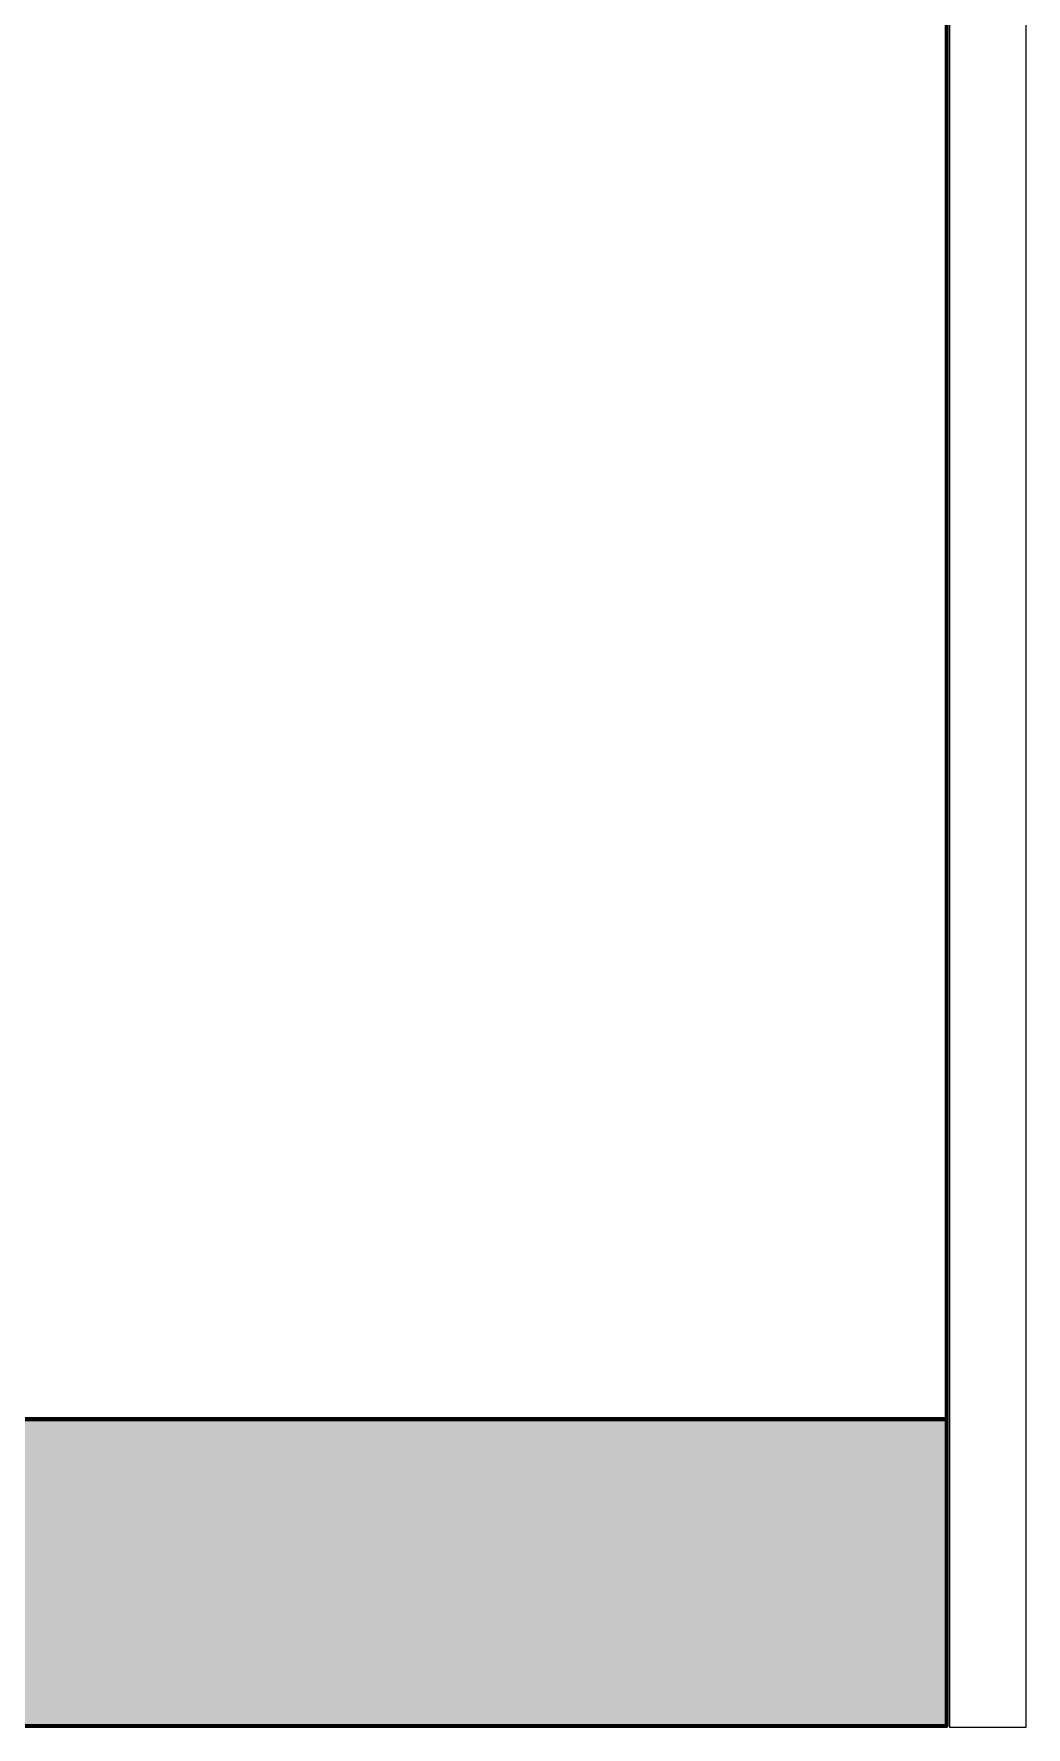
# Model space of a CAD drawing. Header units: millimetres. Extents: x -116965 to 323937, y 291661 to 566926.
# Drawn here: x -41830 to -41507, y 304837 to 305388 of the extents above; entities that cross this region are included whole.
import ezdxf

# ---------------------------------------------------------------- set-up
doc = ezdxf.new("R2010")
doc.units = ezdxf.units.MM
doc.layers.get('0').update_dxf_attribs({"lineweight": 18})
doc.layers.add('C00-00-00', color=7, linetype='Continuous')
doc.layers.add('C34-3A-40', color=7, linetype='Continuous', true_color=0x343a40)
doc.layers.add('C62-64-69', color=7, linetype='Continuous', true_color=0x626469)

msp = doc.modelspace()

# ---------------------------------------------------------------- hatches: boundary and pattern name
at = {"layer": 'C34-3A-40'}
h = msp.add_hatch(color=256, dxfattribs=at)
h.dxf.hatch_style = 2
h.paths.add_polyline_path([(-41932.755971, 304937.340052), (-41532.811806, 304937.340052), (-41532.811806, 304837.354008), (-41932.755971, 304837.354008)])
at = {"layer": 'C62-64-69'}
h = msp.add_hatch(color=256, dxfattribs=at)
h.dxf.hatch_style = 2
h.paths.add_polyline_path([(-41836.769371, 304928.341308), (-41804.773837, 304928.341308), (-41804.773837, 304921.342283), (-41836.769371, 304921.342283)])
h = msp.add_hatch(color=256, dxfattribs=at)
h.dxf.hatch_style = 2
h.paths.add_polyline_path([(-41804.773837, 304928.341308), (-41772.778306, 304928.341308), (-41772.778306, 304921.342283), (-41804.773837, 304921.342283)])
h = msp.add_hatch(color=256, dxfattribs=at)
h.dxf.hatch_style = 2
h.paths.add_polyline_path([(-41804.773837, 304928.341308), (-41772.778306, 304928.341308), (-41772.778306, 304921.342283), (-41804.773837, 304921.342283)])
h = msp.add_hatch(color=256, dxfattribs=at)
h.dxf.hatch_style = 2
h.paths.add_polyline_path([(-41772.778306, 304928.341308), (-41740.782771, 304928.341308), (-41740.782771, 304921.342283), (-41772.778306, 304921.342283)])
h = msp.add_hatch(color=256, dxfattribs=at)
h.dxf.hatch_style = 2
h.paths.add_polyline_path([(-41772.778306, 304928.341308), (-41740.782771, 304928.341308), (-41740.782771, 304921.342283), (-41772.778306, 304921.342283)])
h = msp.add_hatch(color=256, dxfattribs=at)
h.dxf.hatch_style = 2
h.paths.add_polyline_path([(-41740.782771, 304928.341308), (-41708.787237, 304928.341308), (-41708.787237, 304921.342283), (-41740.782771, 304921.342283)])
h = msp.add_hatch(color=256, dxfattribs=at)
h.dxf.hatch_style = 2
h.paths.add_polyline_path([(-41708.787237, 304928.341308), (-41676.791706, 304928.341308), (-41676.791706, 304921.342283), (-41708.787237, 304921.342283)])
h = msp.add_hatch(color=256, dxfattribs=at)
h.dxf.hatch_style = 2
h.paths.add_polyline_path([(-41708.787237, 304928.341308), (-41676.791706, 304928.341308), (-41676.791706, 304921.342283), (-41708.787237, 304921.342283)])
h = msp.add_hatch(color=256, dxfattribs=at)
h.dxf.hatch_style = 2
h.paths.add_polyline_path([(-41676.791706, 304928.341308), (-41644.796171, 304928.341308), (-41644.796171, 304921.342283), (-41676.791706, 304921.342283)])
h = msp.add_hatch(color=256, dxfattribs=at)
h.dxf.hatch_style = 2
h.paths.add_polyline_path([(-41676.791706, 304928.341308), (-41644.796171, 304928.341308), (-41644.796171, 304921.342283), (-41676.791706, 304921.342283)])
h = msp.add_hatch(color=256, dxfattribs=at)
h.dxf.hatch_style = 2
h.paths.add_polyline_path([(-41644.796171, 304928.341308), (-41612.800637, 304928.341308), (-41612.800637, 304921.342283), (-41644.796171, 304921.342283)])
h = msp.add_hatch(color=256, dxfattribs=at)
h.dxf.hatch_style = 2
h.paths.add_polyline_path([(-41644.796171, 304928.341308), (-41612.800637, 304928.341308), (-41612.800637, 304921.342283), (-41644.796171, 304921.342283)])
h = msp.add_hatch(color=256, dxfattribs=at)
h.dxf.hatch_style = 2
h.paths.add_polyline_path([(-41612.800637, 304928.341308), (-41580.805106, 304928.341308), (-41580.805106, 304921.342283), (-41612.800637, 304921.342283)])
h = msp.add_hatch(color=256, dxfattribs=at)
h.dxf.hatch_style = 2
h.paths.add_polyline_path([(-41612.800637, 304928.341308), (-41580.805106, 304928.341308), (-41580.805106, 304921.342283), (-41612.800637, 304921.342283)])
h = msp.add_hatch(color=256, dxfattribs=at)
h.dxf.hatch_style = 2
h.paths.add_polyline_path([(-41580.805106, 304928.341308), (-41548.809571, 304928.341308), (-41548.809571, 304921.342283), (-41580.805106, 304921.342283)])
h = msp.add_hatch(color=256, dxfattribs=at)
h.dxf.hatch_style = 2
h.paths.add_polyline_path([(-41836.769371, 304921.342283), (-41804.773837, 304921.342283), (-41804.773837, 304919.342564), (-41836.769371, 304919.342564)])
h = msp.add_hatch(color=256, dxfattribs=at)
h.dxf.hatch_style = 2
h.paths.add_polyline_path([(-41804.773837, 304921.342283), (-41772.778306, 304921.342283), (-41772.778306, 304919.342564), (-41804.773837, 304919.342564)])
h = msp.add_hatch(color=256, dxfattribs=at)
h.dxf.hatch_style = 2
h.paths.add_polyline_path([(-41804.773837, 304921.342283), (-41772.778306, 304921.342283), (-41772.778306, 304919.342564), (-41804.773837, 304919.342564)])
h = msp.add_hatch(color=256, dxfattribs=at)
h.dxf.hatch_style = 2
h.paths.add_polyline_path([(-41772.778306, 304921.342283), (-41740.782771, 304921.342283), (-41740.782771, 304919.342564), (-41772.778306, 304919.342564)])
h = msp.add_hatch(color=256, dxfattribs=at)
h.dxf.hatch_style = 2
h.paths.add_polyline_path([(-41772.778306, 304921.342283), (-41740.782771, 304921.342283), (-41740.782771, 304919.342564), (-41772.778306, 304919.342564)])
h = msp.add_hatch(color=256, dxfattribs=at)
h.dxf.hatch_style = 2
h.paths.add_polyline_path([(-41740.782771, 304921.342283), (-41708.787237, 304921.342283), (-41708.787237, 304919.342564), (-41740.782771, 304919.342564)])
h = msp.add_hatch(color=256, dxfattribs=at)
h.dxf.hatch_style = 2
h.paths.add_polyline_path([(-41708.787237, 304921.342283), (-41676.791706, 304921.342283), (-41676.791706, 304919.342564), (-41708.787237, 304919.342564)])
h = msp.add_hatch(color=256, dxfattribs=at)
h.dxf.hatch_style = 2
h.paths.add_polyline_path([(-41708.787237, 304921.342283), (-41676.791706, 304921.342283), (-41676.791706, 304919.342564), (-41708.787237, 304919.342564)])
h = msp.add_hatch(color=256, dxfattribs=at)
h.dxf.hatch_style = 2
h.paths.add_polyline_path([(-41676.791706, 304921.342283), (-41644.796171, 304921.342283), (-41644.796171, 304919.342564), (-41676.791706, 304919.342564)])
h = msp.add_hatch(color=256, dxfattribs=at)
h.dxf.hatch_style = 2
h.paths.add_polyline_path([(-41676.791706, 304921.342283), (-41644.796171, 304921.342283), (-41644.796171, 304919.342564), (-41676.791706, 304919.342564)])
h = msp.add_hatch(color=256, dxfattribs=at)
h.dxf.hatch_style = 2
h.paths.add_polyline_path([(-41644.796171, 304921.342283), (-41612.800637, 304921.342283), (-41612.800637, 304919.342564), (-41644.796171, 304919.342564)])
h = msp.add_hatch(color=256, dxfattribs=at)
h.dxf.hatch_style = 2
h.paths.add_polyline_path([(-41644.796171, 304921.342283), (-41612.800637, 304921.342283), (-41612.800637, 304919.342564), (-41644.796171, 304919.342564)])
h = msp.add_hatch(color=256, dxfattribs=at)
h.dxf.hatch_style = 2
h.paths.add_polyline_path([(-41612.800637, 304921.342283), (-41580.805106, 304921.342283), (-41580.805106, 304919.342564), (-41612.800637, 304919.342564)])
h = msp.add_hatch(color=256, dxfattribs=at)
h.dxf.hatch_style = 2
h.paths.add_polyline_path([(-41612.800637, 304921.342283), (-41580.805106, 304921.342283), (-41580.805106, 304919.342564), (-41612.800637, 304919.342564)])
h = msp.add_hatch(color=256, dxfattribs=at)
h.dxf.hatch_style = 2
h.paths.add_polyline_path([(-41580.805106, 304921.342283), (-41548.809571, 304921.342283), (-41548.809571, 304919.342564), (-41580.805106, 304919.342564)])
h = msp.add_hatch(color=256, dxfattribs=at)
h.dxf.hatch_style = 2
h.paths.add_polyline_path([(-41836.769371, 304919.342564), (-41804.773837, 304919.342564), (-41804.773837, 304912.343539), (-41836.769371, 304912.343539)])
h = msp.add_hatch(color=256, dxfattribs=at)
h.dxf.hatch_style = 2
h.paths.add_polyline_path([(-41804.773837, 304919.342564), (-41772.778306, 304919.342564), (-41772.778306, 304912.343539), (-41804.773837, 304912.343539)])
h = msp.add_hatch(color=256, dxfattribs=at)
h.dxf.hatch_style = 2
h.paths.add_polyline_path([(-41804.773837, 304919.342564), (-41772.778306, 304919.342564), (-41772.778306, 304912.343539), (-41804.773837, 304912.343539)])
h = msp.add_hatch(color=256, dxfattribs=at)
h.dxf.hatch_style = 2
h.paths.add_polyline_path([(-41772.778306, 304919.342564), (-41740.782771, 304919.342564), (-41740.782771, 304912.343539), (-41772.778306, 304912.343539)])
h = msp.add_hatch(color=256, dxfattribs=at)
h.dxf.hatch_style = 2
h.paths.add_polyline_path([(-41772.778306, 304919.342564), (-41740.782771, 304919.342564), (-41740.782771, 304912.343539), (-41772.778306, 304912.343539)])
h = msp.add_hatch(color=256, dxfattribs=at)
h.dxf.hatch_style = 2
h.paths.add_polyline_path([(-41740.782771, 304919.342564), (-41708.787237, 304919.342564), (-41708.787237, 304912.343539), (-41740.782771, 304912.343539)])
h = msp.add_hatch(color=256, dxfattribs=at)
h.dxf.hatch_style = 2
h.paths.add_polyline_path([(-41708.787237, 304919.342564), (-41676.791706, 304919.342564), (-41676.791706, 304912.343539), (-41708.787237, 304912.343539)])
h = msp.add_hatch(color=256, dxfattribs=at)
h.dxf.hatch_style = 2
h.paths.add_polyline_path([(-41708.787237, 304919.342564), (-41676.791706, 304919.342564), (-41676.791706, 304912.343539), (-41708.787237, 304912.343539)])
h = msp.add_hatch(color=256, dxfattribs=at)
h.dxf.hatch_style = 2
h.paths.add_polyline_path([(-41676.791706, 304919.342564), (-41644.796171, 304919.342564), (-41644.796171, 304912.343539), (-41676.791706, 304912.343539)])
h = msp.add_hatch(color=256, dxfattribs=at)
h.dxf.hatch_style = 2
h.paths.add_polyline_path([(-41676.791706, 304919.342564), (-41644.796171, 304919.342564), (-41644.796171, 304912.343539), (-41676.791706, 304912.343539)])
h = msp.add_hatch(color=256, dxfattribs=at)
h.dxf.hatch_style = 2
h.paths.add_polyline_path([(-41644.796171, 304919.342564), (-41612.800637, 304919.342564), (-41612.800637, 304912.343539), (-41644.796171, 304912.343539)])
h = msp.add_hatch(color=256, dxfattribs=at)
h.dxf.hatch_style = 2
h.paths.add_polyline_path([(-41644.796171, 304919.342564), (-41612.800637, 304919.342564), (-41612.800637, 304912.343539), (-41644.796171, 304912.343539)])
h = msp.add_hatch(color=256, dxfattribs=at)
h.dxf.hatch_style = 2
h.paths.add_polyline_path([(-41612.800637, 304919.342564), (-41580.805106, 304919.342564), (-41580.805106, 304912.343539), (-41612.800637, 304912.343539)])
h = msp.add_hatch(color=256, dxfattribs=at)
h.dxf.hatch_style = 2
h.paths.add_polyline_path([(-41612.800637, 304919.342564), (-41580.805106, 304919.342564), (-41580.805106, 304912.343539), (-41612.800637, 304912.343539)])
h = msp.add_hatch(color=256, dxfattribs=at)
h.dxf.hatch_style = 2
h.paths.add_polyline_path([(-41580.805106, 304919.342564), (-41548.809571, 304919.342564), (-41548.809571, 304912.343539), (-41580.805106, 304912.343539)])
h = msp.add_hatch(color=256, dxfattribs=at)
h.dxf.hatch_style = 2
h.paths.add_polyline_path([(-41836.769371, 304912.343539), (-41804.773837, 304912.343539), (-41804.773837, 304910.34382), (-41836.769371, 304910.34382)])
h = msp.add_hatch(color=256, dxfattribs=at)
h.dxf.hatch_style = 2
h.paths.add_polyline_path([(-41836.769371, 304910.34382), (-41804.773837, 304910.34382), (-41804.773837, 304903.344795), (-41836.769371, 304903.344795)])
h = msp.add_hatch(color=256, dxfattribs=at)
h.dxf.hatch_style = 2
h.paths.add_polyline_path([(-41804.773837, 304912.343539), (-41772.778306, 304912.343539), (-41772.778306, 304910.34382), (-41804.773837, 304910.34382)])
h = msp.add_hatch(color=256, dxfattribs=at)
h.dxf.hatch_style = 2
h.paths.add_polyline_path([(-41804.773837, 304912.343539), (-41772.778306, 304912.343539), (-41772.778306, 304910.34382), (-41804.773837, 304910.34382)])
h = msp.add_hatch(color=256, dxfattribs=at)
h.dxf.hatch_style = 2
h.paths.add_polyline_path([(-41804.773837, 304910.34382), (-41772.778306, 304910.34382), (-41772.778306, 304903.344795), (-41804.773837, 304903.344795)])
h = msp.add_hatch(color=256, dxfattribs=at)
h.dxf.hatch_style = 2
h.paths.add_polyline_path([(-41804.773837, 304910.34382), (-41772.778306, 304910.34382), (-41772.778306, 304903.344795), (-41804.773837, 304903.344795)])
h = msp.add_hatch(color=256, dxfattribs=at)
h.dxf.hatch_style = 2
h.paths.add_polyline_path([(-41772.778306, 304912.343539), (-41740.782771, 304912.343539), (-41740.782771, 304910.34382), (-41772.778306, 304910.34382)])
h = msp.add_hatch(color=256, dxfattribs=at)
h.dxf.hatch_style = 2
h.paths.add_polyline_path([(-41772.778306, 304912.343539), (-41740.782771, 304912.343539), (-41740.782771, 304910.34382), (-41772.778306, 304910.34382)])
h = msp.add_hatch(color=256, dxfattribs=at)
h.dxf.hatch_style = 2
h.paths.add_polyline_path([(-41772.778306, 304910.34382), (-41740.782771, 304910.34382), (-41740.782771, 304903.344795), (-41772.778306, 304903.344795)])
h = msp.add_hatch(color=256, dxfattribs=at)
h.dxf.hatch_style = 2
h.paths.add_polyline_path([(-41772.778306, 304910.34382), (-41740.782771, 304910.34382), (-41740.782771, 304903.344795), (-41772.778306, 304903.344795)])
h = msp.add_hatch(color=256, dxfattribs=at)
h.dxf.hatch_style = 2
h.paths.add_polyline_path([(-41740.782771, 304912.343539), (-41708.787237, 304912.343539), (-41708.787237, 304910.34382), (-41740.782771, 304910.34382)])
h = msp.add_hatch(color=256, dxfattribs=at)
h.dxf.hatch_style = 2
h.paths.add_polyline_path([(-41740.782771, 304910.34382), (-41708.787237, 304910.34382), (-41708.787237, 304903.344795), (-41740.782771, 304903.344795)])
h = msp.add_hatch(color=256, dxfattribs=at)
h.dxf.hatch_style = 2
h.paths.add_polyline_path([(-41708.787237, 304912.343539), (-41676.791706, 304912.343539), (-41676.791706, 304910.34382), (-41708.787237, 304910.34382)])
h = msp.add_hatch(color=256, dxfattribs=at)
h.dxf.hatch_style = 2
h.paths.add_polyline_path([(-41708.787237, 304912.343539), (-41676.791706, 304912.343539), (-41676.791706, 304910.34382), (-41708.787237, 304910.34382)])
h = msp.add_hatch(color=256, dxfattribs=at)
h.dxf.hatch_style = 2
h.paths.add_polyline_path([(-41708.787237, 304910.34382), (-41676.791706, 304910.34382), (-41676.791706, 304903.344795), (-41708.787237, 304903.344795)])
h = msp.add_hatch(color=256, dxfattribs=at)
h.dxf.hatch_style = 2
h.paths.add_polyline_path([(-41708.787237, 304910.34382), (-41676.791706, 304910.34382), (-41676.791706, 304903.344795), (-41708.787237, 304903.344795)])
h = msp.add_hatch(color=256, dxfattribs=at)
h.dxf.hatch_style = 2
h.paths.add_polyline_path([(-41676.791706, 304912.343539), (-41644.796171, 304912.343539), (-41644.796171, 304910.34382), (-41676.791706, 304910.34382)])
h = msp.add_hatch(color=256, dxfattribs=at)
h.dxf.hatch_style = 2
h.paths.add_polyline_path([(-41676.791706, 304912.343539), (-41644.796171, 304912.343539), (-41644.796171, 304910.34382), (-41676.791706, 304910.34382)])
h = msp.add_hatch(color=256, dxfattribs=at)
h.dxf.hatch_style = 2
h.paths.add_polyline_path([(-41676.791706, 304910.34382), (-41644.796171, 304910.34382), (-41644.796171, 304903.344795), (-41676.791706, 304903.344795)])
h = msp.add_hatch(color=256, dxfattribs=at)
h.dxf.hatch_style = 2
h.paths.add_polyline_path([(-41676.791706, 304910.34382), (-41644.796171, 304910.34382), (-41644.796171, 304903.344795), (-41676.791706, 304903.344795)])
h = msp.add_hatch(color=256, dxfattribs=at)
h.dxf.hatch_style = 2
h.paths.add_polyline_path([(-41644.796171, 304912.343539), (-41612.800637, 304912.343539), (-41612.800637, 304910.34382), (-41644.796171, 304910.34382)])
h = msp.add_hatch(color=256, dxfattribs=at)
h.dxf.hatch_style = 2
h.paths.add_polyline_path([(-41644.796171, 304912.343539), (-41612.800637, 304912.343539), (-41612.800637, 304910.34382), (-41644.796171, 304910.34382)])
h = msp.add_hatch(color=256, dxfattribs=at)
h.dxf.hatch_style = 2
h.paths.add_polyline_path([(-41644.796171, 304910.34382), (-41612.800637, 304910.34382), (-41612.800637, 304903.344795), (-41644.796171, 304903.344795)])
h = msp.add_hatch(color=256, dxfattribs=at)
h.dxf.hatch_style = 2
h.paths.add_polyline_path([(-41644.796171, 304910.34382), (-41612.800637, 304910.34382), (-41612.800637, 304903.344795), (-41644.796171, 304903.344795)])
h = msp.add_hatch(color=256, dxfattribs=at)
h.dxf.hatch_style = 2
h.paths.add_polyline_path([(-41612.800637, 304912.343539), (-41580.805106, 304912.343539), (-41580.805106, 304910.34382), (-41612.800637, 304910.34382)])
h = msp.add_hatch(color=256, dxfattribs=at)
h.dxf.hatch_style = 2
h.paths.add_polyline_path([(-41612.800637, 304912.343539), (-41580.805106, 304912.343539), (-41580.805106, 304910.34382), (-41612.800637, 304910.34382)])
h = msp.add_hatch(color=256, dxfattribs=at)
h.dxf.hatch_style = 2
h.paths.add_polyline_path([(-41612.800637, 304910.34382), (-41580.805106, 304910.34382), (-41580.805106, 304903.344795), (-41612.800637, 304903.344795)])
h = msp.add_hatch(color=256, dxfattribs=at)
h.dxf.hatch_style = 2
h.paths.add_polyline_path([(-41612.800637, 304910.34382), (-41580.805106, 304910.34382), (-41580.805106, 304903.344795), (-41612.800637, 304903.344795)])
h = msp.add_hatch(color=256, dxfattribs=at)
h.dxf.hatch_style = 2
h.paths.add_polyline_path([(-41580.805106, 304912.343539), (-41548.809571, 304912.343539), (-41548.809571, 304910.34382), (-41580.805106, 304910.34382)])
h = msp.add_hatch(color=256, dxfattribs=at)
h.dxf.hatch_style = 2
h.paths.add_polyline_path([(-41580.805106, 304910.34382), (-41548.809571, 304910.34382), (-41548.809571, 304903.344795), (-41580.805106, 304903.344795)])
h = msp.add_hatch(color=256, dxfattribs=at)
h.dxf.hatch_style = 2
h.paths.add_polyline_path([(-41836.769371, 304903.344795), (-41804.773837, 304903.344795), (-41804.773837, 304901.345077), (-41836.769371, 304901.345077)])
h = msp.add_hatch(color=256, dxfattribs=at)
h.dxf.hatch_style = 2
h.paths.add_polyline_path([(-41836.769371, 304901.345077), (-41804.773837, 304901.345077), (-41804.773837, 304894.346051), (-41836.769371, 304894.346051)])
h = msp.add_hatch(color=256, dxfattribs=at)
h.dxf.hatch_style = 2
h.paths.add_polyline_path([(-41804.773837, 304903.344795), (-41772.778306, 304903.344795), (-41772.778306, 304901.345077), (-41804.773837, 304901.345077)])
h = msp.add_hatch(color=256, dxfattribs=at)
h.dxf.hatch_style = 2
h.paths.add_polyline_path([(-41804.773837, 304903.344795), (-41772.778306, 304903.344795), (-41772.778306, 304901.345077), (-41804.773837, 304901.345077)])
h = msp.add_hatch(color=256, dxfattribs=at)
h.dxf.hatch_style = 2
h.paths.add_polyline_path([(-41804.773837, 304901.345077), (-41772.778306, 304901.345077), (-41772.778306, 304894.346051), (-41804.773837, 304894.346051)])
h = msp.add_hatch(color=256, dxfattribs=at)
h.dxf.hatch_style = 2
h.paths.add_polyline_path([(-41804.773837, 304901.345077), (-41772.778306, 304901.345077), (-41772.778306, 304894.346051), (-41804.773837, 304894.346051)])
h = msp.add_hatch(color=256, dxfattribs=at)
h.dxf.hatch_style = 2
h.paths.add_polyline_path([(-41772.778306, 304903.344795), (-41740.782771, 304903.344795), (-41740.782771, 304901.345077), (-41772.778306, 304901.345077)])
h = msp.add_hatch(color=256, dxfattribs=at)
h.dxf.hatch_style = 2
h.paths.add_polyline_path([(-41772.778306, 304903.344795), (-41740.782771, 304903.344795), (-41740.782771, 304901.345077), (-41772.778306, 304901.345077)])
h = msp.add_hatch(color=256, dxfattribs=at)
h.dxf.hatch_style = 2
h.paths.add_polyline_path([(-41772.778306, 304901.345077), (-41740.782771, 304901.345077), (-41740.782771, 304894.346051), (-41772.778306, 304894.346051)])
h = msp.add_hatch(color=256, dxfattribs=at)
h.dxf.hatch_style = 2
h.paths.add_polyline_path([(-41772.778306, 304901.345077), (-41740.782771, 304901.345077), (-41740.782771, 304894.346051), (-41772.778306, 304894.346051)])
h = msp.add_hatch(color=256, dxfattribs=at)
h.dxf.hatch_style = 2
h.paths.add_polyline_path([(-41740.782771, 304903.344795), (-41708.787237, 304903.344795), (-41708.787237, 304901.345077), (-41740.782771, 304901.345077)])
h = msp.add_hatch(color=256, dxfattribs=at)
h.dxf.hatch_style = 2
h.paths.add_polyline_path([(-41740.782771, 304901.345077), (-41708.787237, 304901.345077), (-41708.787237, 304894.346051), (-41740.782771, 304894.346051)])
h = msp.add_hatch(color=256, dxfattribs=at)
h.dxf.hatch_style = 2
h.paths.add_polyline_path([(-41708.787237, 304903.344795), (-41676.791706, 304903.344795), (-41676.791706, 304901.345077), (-41708.787237, 304901.345077)])
h = msp.add_hatch(color=256, dxfattribs=at)
h.dxf.hatch_style = 2
h.paths.add_polyline_path([(-41708.787237, 304903.344795), (-41676.791706, 304903.344795), (-41676.791706, 304901.345077), (-41708.787237, 304901.345077)])
h = msp.add_hatch(color=256, dxfattribs=at)
h.dxf.hatch_style = 2
h.paths.add_polyline_path([(-41708.787237, 304901.345077), (-41676.791706, 304901.345077), (-41676.791706, 304894.346051), (-41708.787237, 304894.346051)])
h = msp.add_hatch(color=256, dxfattribs=at)
h.dxf.hatch_style = 2
h.paths.add_polyline_path([(-41708.787237, 304901.345077), (-41676.791706, 304901.345077), (-41676.791706, 304894.346051), (-41708.787237, 304894.346051)])
h = msp.add_hatch(color=256, dxfattribs=at)
h.dxf.hatch_style = 2
h.paths.add_polyline_path([(-41676.791706, 304903.344795), (-41644.796171, 304903.344795), (-41644.796171, 304901.345077), (-41676.791706, 304901.345077)])
h = msp.add_hatch(color=256, dxfattribs=at)
h.dxf.hatch_style = 2
h.paths.add_polyline_path([(-41676.791706, 304903.344795), (-41644.796171, 304903.344795), (-41644.796171, 304901.345077), (-41676.791706, 304901.345077)])
h = msp.add_hatch(color=256, dxfattribs=at)
h.dxf.hatch_style = 2
h.paths.add_polyline_path([(-41676.791706, 304901.345077), (-41644.796171, 304901.345077), (-41644.796171, 304894.346051), (-41676.791706, 304894.346051)])
h = msp.add_hatch(color=256, dxfattribs=at)
h.dxf.hatch_style = 2
h.paths.add_polyline_path([(-41676.791706, 304901.345077), (-41644.796171, 304901.345077), (-41644.796171, 304894.346051), (-41676.791706, 304894.346051)])
h = msp.add_hatch(color=256, dxfattribs=at)
h.dxf.hatch_style = 2
h.paths.add_polyline_path([(-41644.796171, 304903.344795), (-41612.800637, 304903.344795), (-41612.800637, 304901.345077), (-41644.796171, 304901.345077)])
h = msp.add_hatch(color=256, dxfattribs=at)
h.dxf.hatch_style = 2
h.paths.add_polyline_path([(-41644.796171, 304903.344795), (-41612.800637, 304903.344795), (-41612.800637, 304901.345077), (-41644.796171, 304901.345077)])
h = msp.add_hatch(color=256, dxfattribs=at)
h.dxf.hatch_style = 2
h.paths.add_polyline_path([(-41644.796171, 304901.345077), (-41612.800637, 304901.345077), (-41612.800637, 304894.346051), (-41644.796171, 304894.346051)])
h = msp.add_hatch(color=256, dxfattribs=at)
h.dxf.hatch_style = 2
h.paths.add_polyline_path([(-41644.796171, 304901.345077), (-41612.800637, 304901.345077), (-41612.800637, 304894.346051), (-41644.796171, 304894.346051)])
h = msp.add_hatch(color=256, dxfattribs=at)
h.dxf.hatch_style = 2
h.paths.add_polyline_path([(-41612.800637, 304903.344795), (-41580.805106, 304903.344795), (-41580.805106, 304901.345077), (-41612.800637, 304901.345077)])
h = msp.add_hatch(color=256, dxfattribs=at)
h.dxf.hatch_style = 2
h.paths.add_polyline_path([(-41612.800637, 304903.344795), (-41580.805106, 304903.344795), (-41580.805106, 304901.345077), (-41612.800637, 304901.345077)])
h = msp.add_hatch(color=256, dxfattribs=at)
h.dxf.hatch_style = 2
h.paths.add_polyline_path([(-41612.800637, 304901.345077), (-41580.805106, 304901.345077), (-41580.805106, 304894.346051), (-41612.800637, 304894.346051)])
h = msp.add_hatch(color=256, dxfattribs=at)
h.dxf.hatch_style = 2
h.paths.add_polyline_path([(-41612.800637, 304901.345077), (-41580.805106, 304901.345077), (-41580.805106, 304894.346051), (-41612.800637, 304894.346051)])
h = msp.add_hatch(color=256, dxfattribs=at)
h.dxf.hatch_style = 2
h.paths.add_polyline_path([(-41580.805106, 304903.344795), (-41548.809571, 304903.344795), (-41548.809571, 304901.345077), (-41580.805106, 304901.345077)])
h = msp.add_hatch(color=256, dxfattribs=at)
h.dxf.hatch_style = 2
h.paths.add_polyline_path([(-41580.805106, 304901.345077), (-41548.809571, 304901.345077), (-41548.809571, 304894.346051), (-41580.805106, 304894.346051)])
h = msp.add_hatch(color=256, dxfattribs=at)
h.dxf.hatch_style = 2
h.paths.add_polyline_path([(-41836.769371, 304894.346051), (-41804.773837, 304894.346051), (-41804.773837, 304892.346333), (-41836.769371, 304892.346333)])
h = msp.add_hatch(color=256, dxfattribs=at)
h.dxf.hatch_style = 2
h.paths.add_polyline_path([(-41804.773837, 304894.346051), (-41772.778306, 304894.346051), (-41772.778306, 304892.346333), (-41804.773837, 304892.346333)])
h = msp.add_hatch(color=256, dxfattribs=at)
h.dxf.hatch_style = 2
h.paths.add_polyline_path([(-41804.773837, 304894.346051), (-41772.778306, 304894.346051), (-41772.778306, 304892.346333), (-41804.773837, 304892.346333)])
h = msp.add_hatch(color=256, dxfattribs=at)
h.dxf.hatch_style = 2
h.paths.add_polyline_path([(-41772.778306, 304894.346051), (-41740.782771, 304894.346051), (-41740.782771, 304892.346333), (-41772.778306, 304892.346333)])
h = msp.add_hatch(color=256, dxfattribs=at)
h.dxf.hatch_style = 2
h.paths.add_polyline_path([(-41772.778306, 304894.346051), (-41740.782771, 304894.346051), (-41740.782771, 304892.346333), (-41772.778306, 304892.346333)])
h = msp.add_hatch(color=256, dxfattribs=at)
h.dxf.hatch_style = 2
h.paths.add_polyline_path([(-41740.782771, 304894.346051), (-41708.787237, 304894.346051), (-41708.787237, 304892.346333), (-41740.782771, 304892.346333)])
h = msp.add_hatch(color=256, dxfattribs=at)
h.dxf.hatch_style = 2
h.paths.add_polyline_path([(-41708.787237, 304894.346051), (-41676.791706, 304894.346051), (-41676.791706, 304892.346333), (-41708.787237, 304892.346333)])
h = msp.add_hatch(color=256, dxfattribs=at)
h.dxf.hatch_style = 2
h.paths.add_polyline_path([(-41708.787237, 304894.346051), (-41676.791706, 304894.346051), (-41676.791706, 304892.346333), (-41708.787237, 304892.346333)])
h = msp.add_hatch(color=256, dxfattribs=at)
h.dxf.hatch_style = 2
h.paths.add_polyline_path([(-41676.791706, 304894.346051), (-41644.796171, 304894.346051), (-41644.796171, 304892.346333), (-41676.791706, 304892.346333)])
h = msp.add_hatch(color=256, dxfattribs=at)
h.dxf.hatch_style = 2
h.paths.add_polyline_path([(-41676.791706, 304894.346051), (-41644.796171, 304894.346051), (-41644.796171, 304892.346333), (-41676.791706, 304892.346333)])
h = msp.add_hatch(color=256, dxfattribs=at)
h.dxf.hatch_style = 2
h.paths.add_polyline_path([(-41644.796171, 304894.346051), (-41612.800637, 304894.346051), (-41612.800637, 304892.346333), (-41644.796171, 304892.346333)])
h = msp.add_hatch(color=256, dxfattribs=at)
h.dxf.hatch_style = 2
h.paths.add_polyline_path([(-41644.796171, 304894.346051), (-41612.800637, 304894.346051), (-41612.800637, 304892.346333), (-41644.796171, 304892.346333)])
h = msp.add_hatch(color=256, dxfattribs=at)
h.dxf.hatch_style = 2
h.paths.add_polyline_path([(-41612.800637, 304894.346051), (-41580.805106, 304894.346051), (-41580.805106, 304892.346333), (-41612.800637, 304892.346333)])
h = msp.add_hatch(color=256, dxfattribs=at)
h.dxf.hatch_style = 2
h.paths.add_polyline_path([(-41612.800637, 304894.346051), (-41580.805106, 304894.346051), (-41580.805106, 304892.346333), (-41612.800637, 304892.346333)])
h = msp.add_hatch(color=256, dxfattribs=at)
h.dxf.hatch_style = 2
h.paths.add_polyline_path([(-41580.805106, 304894.346051), (-41548.809571, 304894.346051), (-41548.809571, 304892.346333), (-41580.805106, 304892.346333)])
h = msp.add_hatch(color=256, dxfattribs=at)
h.dxf.hatch_style = 2
h.paths.add_polyline_path([(-41836.769371, 304892.346333), (-41804.773837, 304892.346333), (-41804.773837, 304885.347308), (-41836.769371, 304885.347308)])
h = msp.add_hatch(color=256, dxfattribs=at)
h.dxf.hatch_style = 2
h.paths.add_polyline_path([(-41804.773837, 304892.346333), (-41772.778306, 304892.346333), (-41772.778306, 304885.347308), (-41804.773837, 304885.347308)])
h = msp.add_hatch(color=256, dxfattribs=at)
h.dxf.hatch_style = 2
h.paths.add_polyline_path([(-41804.773837, 304892.346333), (-41772.778306, 304892.346333), (-41772.778306, 304885.347308), (-41804.773837, 304885.347308)])
h = msp.add_hatch(color=256, dxfattribs=at)
h.dxf.hatch_style = 2
h.paths.add_polyline_path([(-41772.778306, 304892.346333), (-41740.782771, 304892.346333), (-41740.782771, 304885.347308), (-41772.778306, 304885.347308)])
h = msp.add_hatch(color=256, dxfattribs=at)
h.dxf.hatch_style = 2
h.paths.add_polyline_path([(-41772.778306, 304892.346333), (-41740.782771, 304892.346333), (-41740.782771, 304885.347308), (-41772.778306, 304885.347308)])
h = msp.add_hatch(color=256, dxfattribs=at)
h.dxf.hatch_style = 2
h.paths.add_polyline_path([(-41740.782771, 304892.346333), (-41708.787237, 304892.346333), (-41708.787237, 304885.347308), (-41740.782771, 304885.347308)])
h = msp.add_hatch(color=256, dxfattribs=at)
h.dxf.hatch_style = 2
h.paths.add_polyline_path([(-41708.787237, 304892.346333), (-41676.791706, 304892.346333), (-41676.791706, 304885.347308), (-41708.787237, 304885.347308)])
h = msp.add_hatch(color=256, dxfattribs=at)
h.dxf.hatch_style = 2
h.paths.add_polyline_path([(-41708.787237, 304892.346333), (-41676.791706, 304892.346333), (-41676.791706, 304885.347308), (-41708.787237, 304885.347308)])
h = msp.add_hatch(color=256, dxfattribs=at)
h.dxf.hatch_style = 2
h.paths.add_polyline_path([(-41676.791706, 304892.346333), (-41644.796171, 304892.346333), (-41644.796171, 304885.347308), (-41676.791706, 304885.347308)])
h = msp.add_hatch(color=256, dxfattribs=at)
h.dxf.hatch_style = 2
h.paths.add_polyline_path([(-41676.791706, 304892.346333), (-41644.796171, 304892.346333), (-41644.796171, 304885.347308), (-41676.791706, 304885.347308)])
h = msp.add_hatch(color=256, dxfattribs=at)
h.dxf.hatch_style = 2
h.paths.add_polyline_path([(-41644.796171, 304892.346333), (-41612.800637, 304892.346333), (-41612.800637, 304885.347308), (-41644.796171, 304885.347308)])
h = msp.add_hatch(color=256, dxfattribs=at)
h.dxf.hatch_style = 2
h.paths.add_polyline_path([(-41644.796171, 304892.346333), (-41612.800637, 304892.346333), (-41612.800637, 304885.347308), (-41644.796171, 304885.347308)])
h = msp.add_hatch(color=256, dxfattribs=at)
h.dxf.hatch_style = 2
h.paths.add_polyline_path([(-41612.800637, 304892.346333), (-41580.805106, 304892.346333), (-41580.805106, 304885.347308), (-41612.800637, 304885.347308)])
h = msp.add_hatch(color=256, dxfattribs=at)
h.dxf.hatch_style = 2
h.paths.add_polyline_path([(-41612.800637, 304892.346333), (-41580.805106, 304892.346333), (-41580.805106, 304885.347308), (-41612.800637, 304885.347308)])
h = msp.add_hatch(color=256, dxfattribs=at)
h.dxf.hatch_style = 2
h.paths.add_polyline_path([(-41580.805106, 304892.346333), (-41548.809571, 304892.346333), (-41548.809571, 304885.347308), (-41580.805106, 304885.347308)])
h = msp.add_hatch(color=256, dxfattribs=at)
h.dxf.hatch_style = 2
h.paths.add_polyline_path([(-41836.769371, 304885.347308), (-41804.773837, 304885.347308), (-41804.773837, 304883.347589), (-41836.769371, 304883.347589)])
h = msp.add_hatch(color=256, dxfattribs=at)
h.dxf.hatch_style = 2
h.paths.add_polyline_path([(-41804.773837, 304885.347308), (-41772.778306, 304885.347308), (-41772.778306, 304883.347589), (-41804.773837, 304883.347589)])
h = msp.add_hatch(color=256, dxfattribs=at)
h.dxf.hatch_style = 2
h.paths.add_polyline_path([(-41804.773837, 304885.347308), (-41772.778306, 304885.347308), (-41772.778306, 304883.347589), (-41804.773837, 304883.347589)])
h = msp.add_hatch(color=256, dxfattribs=at)
h.dxf.hatch_style = 2
h.paths.add_polyline_path([(-41772.778306, 304885.347308), (-41740.782771, 304885.347308), (-41740.782771, 304883.347589), (-41772.778306, 304883.347589)])
h = msp.add_hatch(color=256, dxfattribs=at)
h.dxf.hatch_style = 2
h.paths.add_polyline_path([(-41772.778306, 304885.347308), (-41740.782771, 304885.347308), (-41740.782771, 304883.347589), (-41772.778306, 304883.347589)])
h = msp.add_hatch(color=256, dxfattribs=at)
h.dxf.hatch_style = 2
h.paths.add_polyline_path([(-41740.782771, 304885.347308), (-41708.787237, 304885.347308), (-41708.787237, 304883.347589), (-41740.782771, 304883.347589)])
h = msp.add_hatch(color=256, dxfattribs=at)
h.dxf.hatch_style = 2
h.paths.add_polyline_path([(-41708.787237, 304885.347308), (-41676.791706, 304885.347308), (-41676.791706, 304883.347589), (-41708.787237, 304883.347589)])
h = msp.add_hatch(color=256, dxfattribs=at)
h.dxf.hatch_style = 2
h.paths.add_polyline_path([(-41708.787237, 304885.347308), (-41676.791706, 304885.347308), (-41676.791706, 304883.347589), (-41708.787237, 304883.347589)])
h = msp.add_hatch(color=256, dxfattribs=at)
h.dxf.hatch_style = 2
h.paths.add_polyline_path([(-41676.791706, 304885.347308), (-41644.796171, 304885.347308), (-41644.796171, 304883.347589), (-41676.791706, 304883.347589)])
h = msp.add_hatch(color=256, dxfattribs=at)
h.dxf.hatch_style = 2
h.paths.add_polyline_path([(-41676.791706, 304885.347308), (-41644.796171, 304885.347308), (-41644.796171, 304883.347589), (-41676.791706, 304883.347589)])
h = msp.add_hatch(color=256, dxfattribs=at)
h.dxf.hatch_style = 2
h.paths.add_polyline_path([(-41644.796171, 304885.347308), (-41612.800637, 304885.347308), (-41612.800637, 304883.347589), (-41644.796171, 304883.347589)])
h = msp.add_hatch(color=256, dxfattribs=at)
h.dxf.hatch_style = 2
h.paths.add_polyline_path([(-41644.796171, 304885.347308), (-41612.800637, 304885.347308), (-41612.800637, 304883.347589), (-41644.796171, 304883.347589)])
h = msp.add_hatch(color=256, dxfattribs=at)
h.dxf.hatch_style = 2
h.paths.add_polyline_path([(-41612.800637, 304885.347308), (-41580.805106, 304885.347308), (-41580.805106, 304883.347589), (-41612.800637, 304883.347589)])
h = msp.add_hatch(color=256, dxfattribs=at)
h.dxf.hatch_style = 2
h.paths.add_polyline_path([(-41612.800637, 304885.347308), (-41580.805106, 304885.347308), (-41580.805106, 304883.347589), (-41612.800637, 304883.347589)])
h = msp.add_hatch(color=256, dxfattribs=at)
h.dxf.hatch_style = 2
h.paths.add_polyline_path([(-41580.805106, 304885.347308), (-41548.809571, 304885.347308), (-41548.809571, 304883.347589), (-41580.805106, 304883.347589)])

# ---------------------------------------------------------------- linework, layer by layer
msp.add_lwpolyline([(-41531.862637, 304837.071167), (-41506.862637, 304837.071167), (-41506.862637, 307037.071167), (-41531.862637, 307037.071167)], close=True)
at = {"layer": 'C00-00-00', "lineweight": 100}
msp.add_lwpolyline([(-41932.755971, 306937.060883), (-41532.811806, 306937.060883), (-41532.811806, 304937.340052), (-41932.755971, 304937.340052)], close=True, dxfattribs=at)
at = {"layer": 'C00-00-00', "lineweight": 211}
msp.add_lwpolyline([(-41932.755971, 304937.340052), (-41532.811806, 304937.340052), (-41532.811806, 304837.354008), (-41932.755971, 304837.354008)], close=True, dxfattribs=at)

doc.saveas('drawing.dxf')
